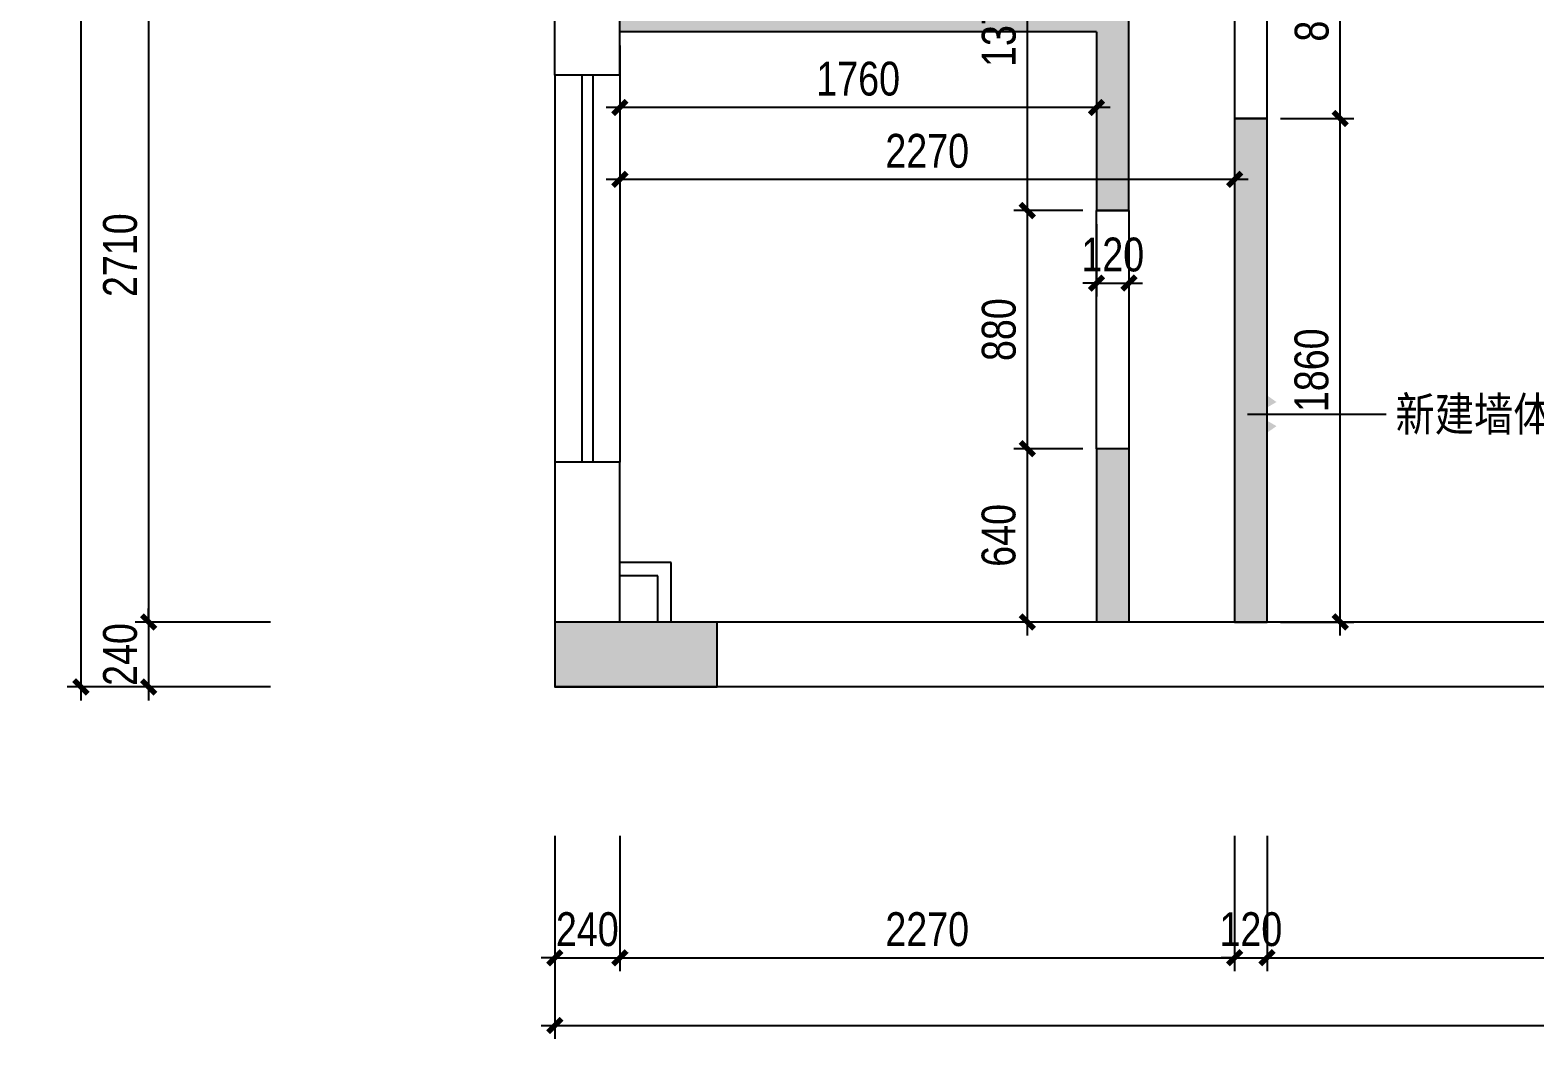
# Model space of a CAD drawing. Extents: x 160245 to 405305, y -111140 to 232735.
# Drawn here: x 390647 to 396203, y 75694 to 79420 of the extents above; entities that cross this region are included whole.
import ezdxf

# ---------------------------------------------------------------- set-up
doc = ezdxf.new("R2010")
doc.units = 0
doc.header["$LTSCALE"] = 10
doc.header["$MEASUREMENT"] = 0
doc.linetypes.add('DASH', pattern=[0.35, 0.25, -0.1])
doc.layers.get('Defpoints').update_dxf_attribs({"color": 229})
for name, color, linetype in [('P-N wall 新建隔墙', 241, 'Continuous'), ('P-N wall 新建隔墙2', 241, 'Continuous'), ('P-O wall 原始墙体', 245, 'Continuous'), ('P-O wall 拆除墙体', 245, 'Continuous'), ('P-o 原建筑尺寸', 8, 'Continuous'), ('P-window 窗', 107, 'Continuous')]:
    doc.layers.add(name, color=color, linetype=linetype)
doc.styles.add('PDC DIM', font='PMingLiU-ExtB.ttf', dxfattribs={"width": 0.85})
doc.dimstyles.new('PDC-A2', dxfattribs={"dimscale": 0, "dimtxt": 2.5, "dimasz": 1, "dimexe": 1, "dimexo": 1, "dimgap": 0.7, "dimtad": 1, "dimdec": 0, "dimtxsty": 'PDC DIM', "dimblk": 'ARCHTICK', "dimcen": 1, "dimdle": 1, "dimclrd": 8, "dimclre": 8, "dimclrt": 9, "dimadec": 0, "dimazin": 0, "dimtfac": 1, "dimtdec": 0, "dimtix": 1, "dimtmove": 2, "dimatfit": 3, "dimldrblk": 'PDC A2 T R', "dimfxl": 10, "dimfxlon": 1, "dimarcsym": 0})

# ---------------------------------------------------------------- blocks, each defined once
blk = doc.blocks.new('_ArchTick')
at = {"color": 0, "linetype": 'ByBlock', "const_width": 0.4}
blk.add_lwpolyline([(-0.5, -0.5), (0.5, 0.5)], dxfattribs=at)
blk = doc.blocks.new('*D1596')
at = {"layer": 'Defpoints', "color": 0}
for p in [(391584.6, 77233.6), (391084.6, 76993.6), (391584.6, 76993.6)]:
    blk.add_point(p, dxfattribs=at)
at = {"layer": 'P-o 原建筑尺寸', "color": 8, "lineweight": -2}
for p, q in [((391534.6, 77233.6), (391034.6, 77233.6)), ((391084.6, 77233.6), (391084.6, 77283.6)), ((391084.6, 77233.6), (391084.6, 76993.6)), ((391534.6, 76993.6), (391034.6, 76993.6)), ((391084.6, 76993.6), (391084.6, 76943.6))]:
    blk.add_line(p, q, dxfattribs=at)
at = {"layer": 'P-o 原建筑尺寸', "color": 8, "lineweight": -2, "xscale": 50, "yscale": 50, "zscale": 50}
for p, rotation in [((391084.6, 77233.6), 270), ((391084.6, 76993.6), 90)]:
    blk.add_blockref('_ArchTick', p, dxfattribs=dict(at, rotation=rotation))
at = {"layer": 'P-o 原建筑尺寸', "color": 9, "insert": (390980, 77113.6), "char_height": 125, "attachment_point": 5, "rotation": 90, "style": 'PDC DIM'}
blk.add_mtext('240', dxfattribs=at)
blk = doc.blocks.new('PDC A2 T R')
at = {"color": 0, "linetype": 'ByBlock'}
blk.add_line((0, 0), (-2, 0), dxfattribs=at)
for points in [[(-2.15, 0.89), (-1.49, 1.35), (-0.6, 0), (0, 0)], [(-2.15, -0.89), (-1.49, -1.35), (-0.6, 0), (0, 0)]]:
    blk.add_solid(points, dxfattribs=at)
blk = doc.blocks.new('*D1597')
at = {"layer": 'Defpoints', "color": 0}
for p in [(391584.6, 83233.6), (390834.6, 76993.6), (391584.6, 76993.6)]:
    blk.add_point(p, dxfattribs=at)
at = {"layer": 'P-o 原建筑尺寸', "color": 8, "lineweight": -2}
for p, q in [((391334.6, 83233.6), (390784.6, 83233.6)), ((390834.6, 83283.6), (390834.6, 76943.6)), ((391334.6, 76993.6), (390784.6, 76993.6))]:
    blk.add_line(p, q, dxfattribs=at)
at = {"layer": 'P-o 原建筑尺寸', "color": 8, "lineweight": -2, "xscale": 50, "yscale": 50, "zscale": 50}
for p, rotation in [((390834.6, 83233.6), 90), ((390834.6, 76993.6), 270)]:
    blk.add_blockref('_ArchTick', p, dxfattribs=dict(at, rotation=rotation))
at = {"layer": 'P-o 原建筑尺寸', "color": 9, "insert": (390729.2, 80113.6), "char_height": 125, "attachment_point": 5, "rotation": 90, "style": 'PDC DIM'}
blk.add_mtext('6240', dxfattribs=at)
blk = doc.blocks.new('*D1608')
at = {"layer": 'Defpoints', "color": 0}
for p in [(392584.6, 76493.6), (392824.6, 76493.6), (392824.6, 75993.6)]:
    blk.add_point(p, dxfattribs=at)
at = {"layer": 'P-o 原建筑尺寸', "color": 8, "lineweight": -2}
for p, q in [((392584.6, 76443.6), (392584.6, 75943.6)), ((392824.6, 76443.6), (392824.6, 75943.6)), ((392584.6, 75993.6), (392534.6, 75993.6)), ((392584.6, 75993.6), (392824.6, 75993.6)), ((392824.6, 75993.6), (392874.6, 75993.6))]:
    blk.add_line(p, q, dxfattribs=at)
at = {"layer": 'P-o 原建筑尺寸', "color": 8, "lineweight": -2, "xscale": 50, "yscale": 50, "zscale": 50}
blk.add_blockref('_ArchTick', (392584.6, 75993.6), dxfattribs=at)
at = {"layer": 'P-o 原建筑尺寸', "color": 8, "lineweight": -2, "xscale": 50, "yscale": 50, "zscale": 50, "rotation": 180}
blk.add_blockref('_ArchTick', (392824.6, 75993.6), dxfattribs=at)
at = {"layer": 'P-o 原建筑尺寸', "color": 9, "insert": (392704.6, 76098.2), "char_height": 125, "attachment_point": 5, "style": 'PDC DIM'}
blk.add_mtext('240', dxfattribs=at)
blk = doc.blocks.new('*D1609')
at = {"layer": 'Defpoints', "color": 0}
for p in [(392824.6, 76493.6), (395094.6, 76493.6), (395094.6, 75993.6)]:
    blk.add_point(p, dxfattribs=at)
at = {"layer": 'P-o 原建筑尺寸', "color": 8, "lineweight": -2}
for p, q in [((392824.6, 76443.6), (392824.6, 75943.6)), ((395094.6, 76443.6), (395094.6, 75943.6)), ((392774.6, 75993.6), (395144.6, 75993.6))]:
    blk.add_line(p, q, dxfattribs=at)
at = {"layer": 'P-o 原建筑尺寸', "color": 8, "lineweight": -2, "xscale": 50, "yscale": 50, "zscale": 50, "rotation": 180}
blk.add_blockref('_ArchTick', (392824.6, 75993.6), dxfattribs=at)
at = {"layer": 'P-o 原建筑尺寸', "color": 8, "lineweight": -2, "xscale": 50, "yscale": 50, "zscale": 50}
blk.add_blockref('_ArchTick', (395094.6, 75993.6), dxfattribs=at)
at = {"layer": 'P-o 原建筑尺寸', "color": 9, "insert": (393959.6, 76098.2), "char_height": 125, "attachment_point": 5, "style": 'PDC DIM'}
blk.add_mtext('2270', dxfattribs=at)
blk = doc.blocks.new('*D1610')
at = {"layer": 'Defpoints', "color": 0}
for p in [(395094.6, 76493.6), (395214.6, 76493.6), (395214.6, 75993.6)]:
    blk.add_point(p, dxfattribs=at)
at = {"layer": 'P-o 原建筑尺寸', "color": 8, "lineweight": -2}
for p, q in [((395094.6, 76443.6), (395094.6, 75943.6)), ((395214.6, 76443.6), (395214.6, 75943.6)), ((395094.6, 75993.6), (395044.6, 75993.6)), ((395094.6, 75993.6), (395214.6, 75993.6)), ((395214.6, 75993.6), (395264.6, 75993.6))]:
    blk.add_line(p, q, dxfattribs=at)
at = {"layer": 'P-o 原建筑尺寸', "color": 8, "lineweight": -2, "xscale": 50, "yscale": 50, "zscale": 50}
blk.add_blockref('_ArchTick', (395094.6, 75993.6), dxfattribs=at)
at = {"layer": 'P-o 原建筑尺寸', "color": 8, "lineweight": -2, "xscale": 50, "yscale": 50, "zscale": 50, "rotation": 180}
blk.add_blockref('_ArchTick', (395214.6, 75993.6), dxfattribs=at)
at = {"layer": 'P-o 原建筑尺寸', "color": 9, "insert": (395154.6, 76098.2), "char_height": 125, "attachment_point": 5, "style": 'PDC DIM'}
blk.add_mtext('120', dxfattribs=at)
blk = doc.blocks.new('*D1611')
at = {"layer": 'Defpoints', "color": 0}
for p in [(395214.6, 76493.6), (399264.6, 76493.6), (399264.6, 75993.6)]:
    blk.add_point(p, dxfattribs=at)
at = {"layer": 'P-o 原建筑尺寸', "color": 8, "lineweight": -2}
for p, q in [((395214.6, 76443.6), (395214.6, 75943.6)), ((399264.6, 76443.6), (399264.6, 75943.6)), ((395164.6, 75993.6), (399314.6, 75993.6))]:
    blk.add_line(p, q, dxfattribs=at)
at = {"layer": 'P-o 原建筑尺寸', "color": 8, "lineweight": -2, "xscale": 50, "yscale": 50, "zscale": 50, "rotation": 180}
blk.add_blockref('_ArchTick', (395214.6, 75993.6), dxfattribs=at)
at = {"layer": 'P-o 原建筑尺寸', "color": 8, "lineweight": -2, "xscale": 50, "yscale": 50, "zscale": 50}
blk.add_blockref('_ArchTick', (399264.6, 75993.6), dxfattribs=at)
at = {"layer": 'P-o 原建筑尺寸', "color": 9, "insert": (397239.6, 76099.3), "char_height": 125, "attachment_point": 5, "style": 'PDC DIM'}
blk.add_mtext('4050', dxfattribs=at)
blk = doc.blocks.new('*D1615')
at = {"layer": 'Defpoints', "color": 0}
for p in [(392584.6, 76493.6), (404004.6, 76418.6), (404004.6, 75743.6)]:
    blk.add_point(p, dxfattribs=at)
at = {"layer": 'P-o 原建筑尺寸', "color": 8, "lineweight": -2}
for p, q in [((392584.6, 76243.6), (392584.6, 75693.6)), ((404004.6, 76243.6), (404004.6, 75693.6)), ((392534.6, 75743.6), (404054.6, 75743.6))]:
    blk.add_line(p, q, dxfattribs=at)
at = {"layer": 'P-o 原建筑尺寸', "color": 8, "lineweight": -2, "xscale": 50, "yscale": 50, "zscale": 50, "rotation": 180}
blk.add_blockref('_ArchTick', (392584.6, 75743.6), dxfattribs=at)
at = {"layer": 'P-o 原建筑尺寸', "color": 8, "lineweight": -2, "xscale": 50, "yscale": 50, "zscale": 50}
blk.add_blockref('_ArchTick', (404004.6, 75743.6), dxfattribs=at)
at = {"layer": 'P-o 原建筑尺寸', "color": 9, "insert": (398294.6, 75848.2), "char_height": 125, "attachment_point": 5, "style": 'PDC DIM'}
blk.add_mtext('11420', dxfattribs=at)
blk = doc.blocks.new('*D1617')
at = {"layer": 'Defpoints', "color": 0}
for p in [(391584.6, 79943.6), (391084.6, 77233.6), (391584.6, 77233.6)]:
    blk.add_point(p, dxfattribs=at)
at = {"layer": 'P-o 原建筑尺寸', "color": 8, "lineweight": -2}
for p, q in [((391084.6, 79993.6), (391084.6, 77183.6)), ((391534.6, 79943.6), (391034.6, 79943.6)), ((391534.6, 77233.6), (391034.6, 77233.6))]:
    blk.add_line(p, q, dxfattribs=at)
at = {"layer": 'P-o 原建筑尺寸', "color": 8, "lineweight": -2, "xscale": 50, "yscale": 50, "zscale": 50}
for p, rotation in [((391084.6, 79943.6), 90), ((391084.6, 77233.6), 270)]:
    blk.add_blockref('_ArchTick', p, dxfattribs=dict(at, rotation=rotation))
at = {"layer": 'P-o 原建筑尺寸', "color": 9, "insert": (390980, 78588.6), "char_height": 125, "attachment_point": 5, "rotation": 90, "style": 'PDC DIM'}
blk.add_mtext('2710', dxfattribs=at)
blk = doc.blocks.new('*D1676')
at = {"layer": 'Defpoints', "color": 0}
for p in [(394584.6, 80123.6), (394329.1, 78753.6), (394584.6, 78753.6)]:
    blk.add_point(p, dxfattribs=at)
at = {"layer": 'P-O wall 拆除墙体', "color": 8, "lineweight": -2}
for p, q in [((394534.6, 80123.6), (394279.1, 80123.6)), ((394329.1, 80173.6), (394329.1, 78703.6)), ((394534.6, 78753.6), (394279.1, 78753.6))]:
    blk.add_line(p, q, dxfattribs=at)
at = {"layer": 'P-O wall 拆除墙体', "color": 8, "lineweight": -2, "xscale": 49.99999732048979, "yscale": 49.99999732048979, "zscale": 49.99999732048979}
for p, rotation in [((394329.1, 80123.6), 90), ((394329.1, 78753.6), 270)]:
    blk.add_blockref('_ArchTick', p, dxfattribs=dict(at, rotation=rotation))
at = {"layer": 'P-O wall 拆除墙体', "color": 9, "insert": (394224.5, 79438.6), "char_height": 125, "attachment_point": 5, "rotation": 90, "style": 'PDC DIM'}
blk.add_mtext('1370', dxfattribs=at)
blk = doc.blocks.new('*D1677')
at = {"layer": 'Defpoints', "color": 0}
for p in [(394584.6, 78753.6), (394329.1, 77873.6), (394584.6, 77873.6)]:
    blk.add_point(p, dxfattribs=at)
at = {"layer": 'P-O wall 拆除墙体', "color": 8, "lineweight": -2}
for p, q in [((394329.1, 78803.6), (394329.1, 77823.6)), ((394534.6, 78753.6), (394279.1, 78753.6)), ((394534.6, 77873.6), (394279.1, 77873.6))]:
    blk.add_line(p, q, dxfattribs=at)
at = {"layer": 'P-O wall 拆除墙体', "color": 8, "lineweight": -2, "xscale": 49.99999732048979, "yscale": 49.99999732048979, "zscale": 49.99999732048979}
for p, rotation in [((394329.1, 78753.6), 90), ((394329.1, 77873.6), 270)]:
    blk.add_blockref('_ArchTick', p, dxfattribs=dict(at, rotation=rotation))
at = {"layer": 'P-O wall 拆除墙体', "color": 9, "insert": (394224.5, 78313.6), "char_height": 125, "attachment_point": 5, "rotation": 90, "style": 'PDC DIM'}
blk.add_mtext('880', dxfattribs=at)
blk = doc.blocks.new('*D1678')
at = {"layer": 'Defpoints', "color": 0}
for p in [(394584.6, 77873.6), (394329.1, 77233.6), (394584.6, 77233.6)]:
    blk.add_point(p, dxfattribs=at)
at = {"layer": 'P-O wall 拆除墙体', "color": 8, "lineweight": -2}
for p, q in [((394329.1, 77923.6), (394329.1, 77183.6)), ((394534.6, 77873.6), (394279.1, 77873.6)), ((394534.6, 77233.6), (394279.1, 77233.6))]:
    blk.add_line(p, q, dxfattribs=at)
at = {"layer": 'P-O wall 拆除墙体', "color": 8, "lineweight": -2, "xscale": 49.99999732048979, "yscale": 49.99999732048979, "zscale": 49.99999732048979}
for p, rotation in [((394329.1, 77873.6), 90), ((394329.1, 77233.6), 270)]:
    blk.add_blockref('_ArchTick', p, dxfattribs=dict(at, rotation=rotation))
at = {"layer": 'P-O wall 拆除墙体', "color": 9, "insert": (394223.7, 77553.6), "char_height": 125, "attachment_point": 5, "rotation": 90, "style": 'PDC DIM'}
blk.add_mtext('640', dxfattribs=at)
blk = doc.blocks.new('*D1679')
at = {"layer": 'Defpoints', "color": 0}
for p in [(392824.6, 79413.6), (394584.6, 79413.6), (392824.6, 79134.6)]:
    blk.add_point(p, dxfattribs=at)
at = {"layer": 'P-O wall 拆除墙体', "color": 8, "lineweight": -2}
for p, q in [((392824.6, 79363.6), (392824.6, 79084.6)), ((394584.6, 79363.6), (394584.6, 79084.6)), ((394634.6, 79134.6), (392774.6, 79134.6))]:
    blk.add_line(p, q, dxfattribs=at)
at = {"layer": 'P-O wall 拆除墙体', "color": 8, "lineweight": -2, "xscale": 49.99999732048979, "yscale": 49.99999732048979, "zscale": 49.99999732048979, "rotation": 180}
blk.add_blockref('_ArchTick', (392824.6, 79134.6), dxfattribs=at)
at = {"layer": 'P-O wall 拆除墙体', "color": 8, "lineweight": -2, "xscale": 49.99999732048979, "yscale": 49.99999732048979, "zscale": 49.99999732048979}
blk.add_blockref('_ArchTick', (394584.6, 79134.6), dxfattribs=at)
at = {"layer": 'P-O wall 拆除墙体', "color": 9, "insert": (393704.6, 79240), "char_height": 125, "attachment_point": 5, "style": 'PDC DIM'}
blk.add_mtext('1760', dxfattribs=at)
blk = doc.blocks.new('*D1680')
at = {"layer": 'Defpoints', "color": 0}
for p in [(394584.6, 78753.6), (394704.6, 78753.6), (394704.6, 78485.7)]:
    blk.add_point(p, dxfattribs=at)
at = {"layer": 'P-O wall 拆除墙体', "color": 8, "lineweight": -2}
for p, q in [((394584.6, 78703.6), (394584.6, 78435.7)), ((394704.6, 78703.6), (394704.6, 78435.7)), ((394584.6, 78485.7), (394534.6, 78485.7)), ((394584.6, 78485.7), (394704.6, 78485.7)), ((394704.6, 78485.7), (394754.6, 78485.7))]:
    blk.add_line(p, q, dxfattribs=at)
at = {"layer": 'P-O wall 拆除墙体', "color": 8, "lineweight": -2, "xscale": 49.99999732048979, "yscale": 49.99999732048979, "zscale": 49.99999732048979}
blk.add_blockref('_ArchTick', (394584.6, 78485.7), dxfattribs=at)
at = {"layer": 'P-O wall 拆除墙体', "color": 8, "lineweight": -2, "xscale": 49.99999732048979, "yscale": 49.99999732048979, "zscale": 49.99999732048979, "rotation": 180}
blk.add_blockref('_ArchTick', (394704.6, 78485.7), dxfattribs=at)
at = {"layer": 'P-O wall 拆除墙体', "color": 9, "insert": (394644.6, 78590.3), "char_height": 125, "attachment_point": 5, "style": 'PDC DIM'}
blk.add_mtext('120', dxfattribs=at)
blk = doc.blocks.new('*D1742')
at = {"layer": 'Defpoints', "color": 0}
for p in [(392824.6, 79093.6), (395094.6, 79093.6), (392824.6, 78868.8)]:
    blk.add_point(p, dxfattribs=at)
at = {"layer": 'P-N wall 新建隔墙2', "color": 8, "lineweight": -2}
for p, q in [((392824.6, 79043.6), (392824.6, 78818.8)), ((395094.6, 79043.6), (395094.6, 78818.8)), ((395144.6, 78868.8), (392774.6, 78868.8))]:
    blk.add_line(p, q, dxfattribs=at)
at = {"layer": 'P-N wall 新建隔墙2', "color": 8, "lineweight": -2, "xscale": 49.99999732048979, "yscale": 49.99999732048979, "zscale": 49.99999732048979, "rotation": 180}
blk.add_blockref('_ArchTick', (392824.6, 78868.8), dxfattribs=at)
at = {"layer": 'P-N wall 新建隔墙2', "color": 8, "lineweight": -2, "xscale": 49.99999732048979, "yscale": 49.99999732048979, "zscale": 49.99999732048979}
blk.add_blockref('_ArchTick', (395094.6, 78868.8), dxfattribs=at)
at = {"layer": 'P-N wall 新建隔墙2', "color": 9, "insert": (393959.6, 78973.4), "char_height": 125, "attachment_point": 5, "style": 'PDC DIM'}
blk.add_mtext('2270', dxfattribs=at)
blk = doc.blocks.new('*D1743')
at = {"layer": 'Defpoints', "color": 0}
for p in [(395214.6, 79093.6), (395484.4, 79093.6), (395214.6, 77233.6)]:
    blk.add_point(p, dxfattribs=at)
at = {"layer": 'P-N wall 新建隔墙2', "color": 8, "lineweight": -2}
for p, q in [((395484.4, 77183.6), (395484.4, 79143.6)), ((395264.6, 79093.6), (395534.4, 79093.6)), ((395264.6, 77233.6), (395534.4, 77233.6))]:
    blk.add_line(p, q, dxfattribs=at)
at = {"layer": 'P-N wall 新建隔墙2', "color": 8, "lineweight": -2, "xscale": 49.99999732048979, "yscale": 49.99999732048979, "zscale": 49.99999732048979}
for p, rotation in [((395484.4, 79093.6), 90), ((395484.4, 77233.6), 270)]:
    blk.add_blockref('_ArchTick', p, dxfattribs=dict(at, rotation=rotation))
at = {"layer": 'P-N wall 新建隔墙2', "color": 9, "insert": (395379, 78163.6), "char_height": 125, "attachment_point": 5, "rotation": 90, "style": 'PDC DIM'}
blk.add_mtext('1860', dxfattribs=at)
blk = doc.blocks.new('*D1744')
at = {"layer": 'Defpoints', "color": 0}
for p in [(395214.6, 79893.6), (395484.4, 79893.6), (395214.6, 79093.6)]:
    blk.add_point(p, dxfattribs=at)
at = {"layer": 'P-N wall 新建隔墙2', "color": 8, "lineweight": -2}
for p, q in [((395484.4, 79043.6), (395484.4, 79943.6)), ((395264.6, 79893.6), (395534.4, 79893.6)), ((395264.6, 79093.6), (395534.4, 79093.6))]:
    blk.add_line(p, q, dxfattribs=at)
at = {"layer": 'P-N wall 新建隔墙2', "color": 8, "lineweight": -2, "xscale": 49.99999732048979, "yscale": 49.99999732048979, "zscale": 49.99999732048979}
for p, rotation in [((395484.4, 79893.6), 90), ((395484.4, 79093.6), 270)]:
    blk.add_blockref('_ArchTick', p, dxfattribs=dict(at, rotation=rotation))
at = {"layer": 'P-N wall 新建隔墙2', "color": 9, "insert": (395379.8, 79493.6), "char_height": 125, "attachment_point": 5, "rotation": 90, "style": 'PDC DIM'}
blk.add_mtext('800', dxfattribs=at)

msp = doc.modelspace()

# ---------------------------------------------------------------- hatches: boundary and pattern name
at = {"layer": 'P-N wall 新建隔墙'}
h = msp.add_hatch(dxfattribs=at)
h.set_pattern_fill('AR-B816', color=250, scale=5)
h.set_pattern_definition([(0, (9438.613, 385738.773), (0, 40), []), (90, (9438.613, 385738.773), (-40, 40), [40, -40])])
h.paths.add_polyline_path([(394544.6, 79943.6), (394544.7, 80063.6), (395094.6, 80063.6), (395094.6, 81773.6), (394594.6, 81773.6), (394594.6, 81853.6), (395514.6, 81853.6), (395514.6, 83003.6), (395594.6, 83003.6), (395594.6, 81773.6), (395214.6, 81773.6), (395214.6, 81013.6), (395314.6, 81013.6), (395314.6, 80893.6), (395214.6, 80893.6), (395214.6, 79893.6), (395094.6, 79893.6), (395094.6, 79943.6)])
h.paths.add_polyline_path([(397974.6, 80893.6), (396014.3, 80893.6), (396014.3, 81013.6), (397974.6, 81013.6)])
h.paths.add_polyline_path([(392824.6, 79943.6), (393794.7, 79943.6), (393794.7, 80063.6), (392824.6, 80063.6)])
h.paths.add_polyline_path([(395214.6, 79093.6), (395094.6, 79093.6), (395094.6, 77233.6), (395214.6, 77233.6)])
h.paths.add_polyline_path([(398364.6, 81013.6), (398254.6, 81013.6), (398254.6, 80893.6), (398364.6, 80893.6)])
at = {"layer": 'P-O wall 原始墙体'}
msp.add_hatch(color=256, dxfattribs=at).paths.add_polyline_path([(393184.6, 77233.6), (392584.6, 77233.6), (392584.6, 76993.6), (393184.6, 76993.6)])
at = {"layer": 'P-O wall 拆除墙体'}
h = msp.add_hatch(dxfattribs=at)
h.set_pattern_fill('ZIGZAG', color=250, scale=200)
h.set_pattern_definition([(0, (9438.613, 385738.773), (25, 25), [25, -25]), (90, (9463.613, 385738.773), (-25, 25), [25, -25])])
h.paths.add_polyline_path([(394584.6, 81003.6), (394704.6, 81003.6), (394704.6, 81813.6), (395594.6, 81813.6), (395594.6, 81933.6), (394704.6, 81933.6), (394704.6, 83003.6), (394584.6, 83003.6)])
h.paths.add_polyline_path([(394584.6, 78753.6), (394704.6, 78753.6), (394704.6, 80123.6), (394584.6, 80123.6), (394584.6, 79533.6), (392824.6, 79533.6), (392824.6, 79413.6), (394584.6, 79413.6)])
h.paths.add_polyline_path([(394704.6, 77873.6), (394584.6, 77873.6), (394584.6, 77233.6), (394704.6, 77233.6)])

# ---------------------------------------------------------------- linework, layer by layer
at = {"layer": 'P-N wall 新建隔墙2', "linetype": 'DASH'}
msp.add_lwpolyline([(395214.6, 79893.6), (395094.6, 79893.6), (395094.6, 79093.6), (395214.6, 79093.6)], close=True, dxfattribs=at)
at = {"layer": 'P-N wall 新建隔墙2'}
msp.add_lwpolyline([(395214.6, 79093.6), (395094.6, 79093.6), (395094.6, 77233.6), (395214.6, 77233.6)], close=True, dxfattribs=at)
at = {"layer": 'P-O wall 原始墙体'}
for p, q in [((392584.6, 79253.6), (392584.6, 81253.6)), ((392824.6, 79253.6), (392824.6, 81253.6)), ((392824.6, 79253.6), (392584.6, 79253.6)), ((392824.6, 77823.6), (392584.6, 77823.6)), ((392584.6, 77823.6), (392584.6, 76993.6)), ((392824.6, 77233.6), (392824.6, 77823.6)), ((393014.6, 77453.6), (392824.6, 77453.6)), ((393014.6, 77233.6), (393014.6, 77453.6)), ((392964.6, 77403.6), (392824.6, 77403.6)), ((392964.6, 77233.6), (392964.6, 77403.6)), ((399264.6, 77233.6), (392824.6, 77233.6)), ((399504.6, 76993.6), (392584.6, 76993.6))]:
    msp.add_line(p, q, dxfattribs=at)
msp.add_lwpolyline([(392584.6, 77233.6), (392584.6, 76993.6), (393184.6, 76993.6), (393184.6, 77233.6)], close=True, dxfattribs=at)
at = {"layer": 'P-O wall 拆除墙体'}
for p, q in [((394704.6, 78753.6), (394704.6, 80123.6)), ((394584.6, 79413.6), (392824.6, 79413.6)), ((394584.6, 79413.6), (394584.6, 78753.6)), ((394704.6, 78753.6), (394584.6, 78753.6)), ((394584.6, 77873.6), (394584.6, 77233.6)), ((394704.6, 77873.6), (394584.6, 77873.6)), ((394704.6, 77873.6), (394704.6, 77233.6))]:
    msp.add_line(p, q, dxfattribs=at)
at = {"layer": 'P-O wall 拆除墙体', "linetype": 'DASH'}
msp.add_lwpolyline([(394704.6, 77873.6), (394584.6, 77873.6), (394584.6, 78753.6), (394704.6, 78753.6)], close=True, dxfattribs=at)
at = {"layer": 'P-window 窗'}
for p, q in [((392584.6, 79253.6), (392584.6, 77823.6)), ((392684.6, 79253.6), (392684.6, 77823.6)), ((392724.6, 79253.6), (392724.6, 77823.6)), ((392824.6, 79253.6), (392824.6, 77823.6))]:
    msp.add_line(p, q, dxfattribs=at)

# ---------------------------------------------------------------- texts
at = {"layer": 'P-N wall 新建隔墙2', "color": 9, "insert": (395688.6, 78064.2), "char_height": 125, "attachment_point": 1, "style": 'PDC DIM'}
msp.add_mtext('新建墙体至顶/梁下', dxfattribs=at)

# ---------------------------------------------------------------- dimensions: what is measured, and where the dimension line sits
at = {"layer": 'P-N wall 新建隔墙2'}
for base, p1, p2, picture, middle in [((395484.4, 79893.6), (395214.6, 79093.6), (395214.6, 79893.6), '*D1744', (395379.8, 79493.6)), ((395484.4, 79093.6), (395214.6, 77233.6), (395214.6, 79093.6), '*D1743', (395379, 78163.6))]:
    dim = msp.add_linear_dim(base=base, p1=p1, p2=p2, angle=90, dimstyle='PDC-A2', override={"dimscale": 49.999997}, dxfattribs=at)
    dim.commit()
    dim.dimension.update_dxf_attribs({"geometry": picture, "text_midpoint": middle})
dim = msp.add_linear_dim(base=(392824.6, 78868.8), p1=(395094.6, 79093.6), p2=(392824.6, 79093.6), dimstyle='PDC-A2', override={"dimscale": 49.999997}, dxfattribs=at)
dim.commit()
dim.dimension.update_dxf_attribs({"geometry": '*D1742', "text_midpoint": (393959.6, 78973.4)})
at = {"layer": 'P-O wall 拆除墙体'}
for base, p1, p2, picture, middle in [((394329.1, 78753.6), (394584.6, 80123.6), (394584.6, 78753.6), '*D1676', (394224.5, 79438.6)), ((394329.1, 77873.6), (394584.6, 78753.6), (394584.6, 77873.6), '*D1677', (394224.5, 78313.6)), ((394329.1, 77233.6), (394584.6, 77873.6), (394584.6, 77233.6), '*D1678', (394223.7, 77553.6))]:
    dim = msp.add_linear_dim(base=base, p1=p1, p2=p2, angle=90, dimstyle='PDC-A2', override={"dimscale": 49.999997}, dxfattribs=at)
    dim.commit()
    dim.dimension.update_dxf_attribs({"geometry": picture, "text_midpoint": middle})
for base, p1, p2, picture, middle in [((392824.6, 79134.6), (394584.6, 79413.6), (392824.6, 79413.6), '*D1679', (393704.6, 79240)), ((394704.6, 78485.7), (394584.6, 78753.6), (394704.6, 78753.6), '*D1680', (394644.6, 78590.3))]:
    dim = msp.add_linear_dim(base=base, p1=p1, p2=p2, dimstyle='PDC-A2', override={"dimscale": 49.999997}, dxfattribs=at)
    dim.commit()
    dim.dimension.update_dxf_attribs({"geometry": picture, "text_midpoint": middle})
at = {"layer": 'P-o 原建筑尺寸'}
for base, p1, p2, picture, middle in [((390834.6, 76993.6), (391584.6, 83233.6), (391584.6, 76993.6), '*D1597', (390729.2, 80113.6)), ((391084.6, 77233.6), (391584.6, 79943.6), (391584.6, 77233.6), '*D1617', (390980, 78588.6)), ((391084.6, 76993.6), (391584.6, 77233.6), (391584.6, 76993.6), '*D1596', (390980, 77113.6))]:
    dim = msp.add_linear_dim(base=base, p1=p1, p2=p2, angle=90, dimstyle='PDC-A2', override={"dimscale": 50}, dxfattribs=at)
    dim.commit()
    dim.dimension.update_dxf_attribs({"geometry": picture, "text_midpoint": middle})
for base, p1, p2, picture, middle in [((392824.6, 75993.6), (392584.6, 76493.6), (392824.6, 76493.6), '*D1608', (392704.6, 76098.2)), ((404004.6, 75743.6), (392584.6, 76493.6), (404004.6, 76418.6), '*D1615', (398294.6, 75848.2)), ((395094.6, 75993.6), (392824.6, 76493.6), (395094.6, 76493.6), '*D1609', (393959.6, 76098.2)), ((395214.6, 75993.6), (395094.6, 76493.6), (395214.6, 76493.6), '*D1610', (395154.6, 76098.2)), ((399264.6, 75993.6), (395214.6, 76493.6), (399264.6, 76493.6), '*D1611', (397239.6, 76099.3))]:
    dim = msp.add_linear_dim(base=base, p1=p1, p2=p2, dimstyle='PDC-A2', override={"dimscale": 50}, dxfattribs=at)
    dim.commit()
    dim.dimension.update_dxf_attribs({"geometry": picture, "text_midpoint": middle})

# ---------------------------------------------------------------- leaders
at = {"layer": 'P-N wall 新建隔墙2', "annotation_type": 0, "has_hookline": 1, "hookline_direction": 0}
msp.add_leader([(395141.9, 78001.7), (395653.6, 78001.7)], dimstyle='PDC-A2', override={"dimscale": 49.999997, "dimtad": 0}, dxfattribs=at)

doc.saveas('drawing.dxf')
